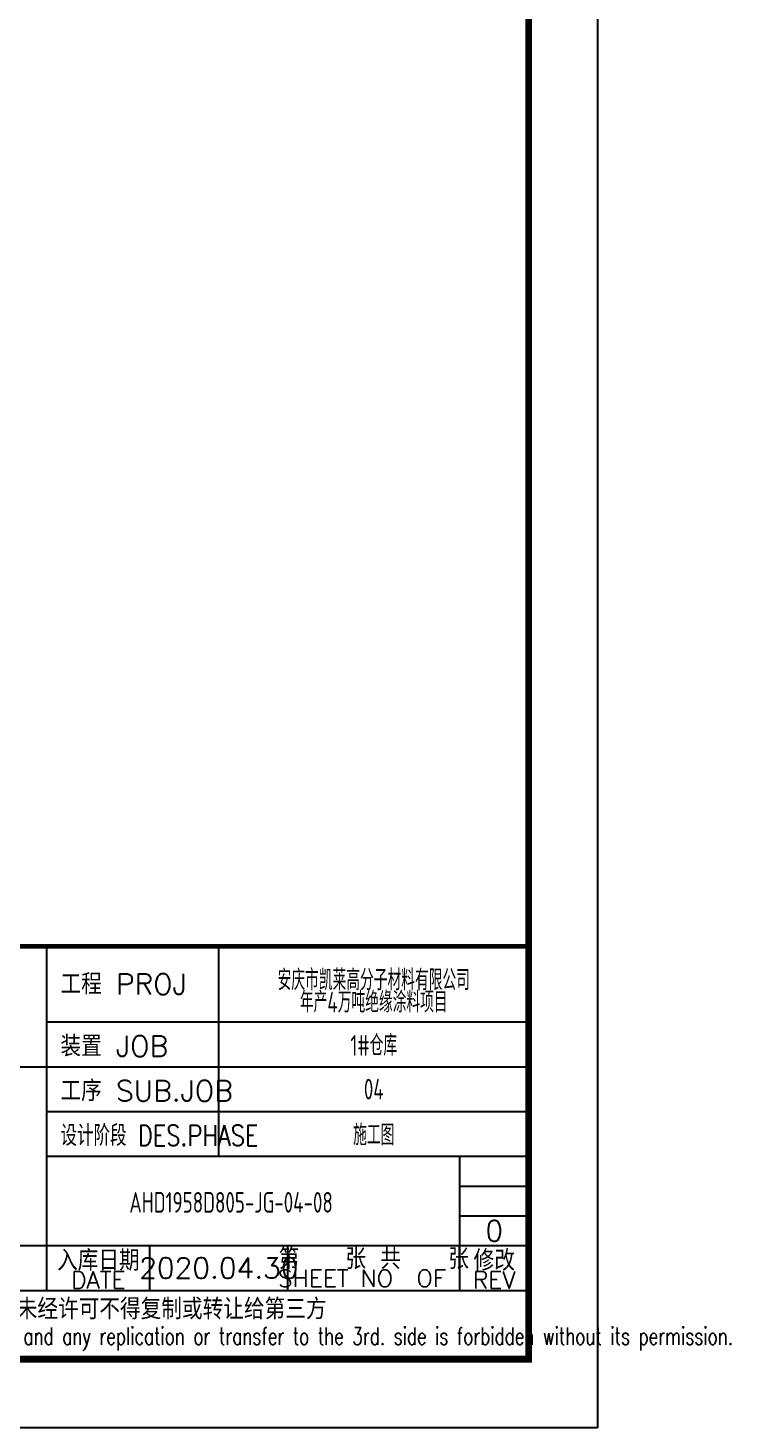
# Model space of a CAD drawing. Header units: millimetres. Extents: x 865490 to 879904, y 39442 to 44891.
# Drawn here: x 873263.8 to 873365.9, y 39450 to 39653.4 of the extents above; entities that cross this region are included whole.
import ezdxf
from ezdxf.enums import TextEntityAlignment as Align

# ---------------------------------------------------------------- set-up
doc = ezdxf.new("R2010")
doc.units = ezdxf.units.MM
doc.header["$LTSCALE"] = 1000
doc.header["$MEASUREMENT"] = 0
doc.layers.add('AXIS', color=3, linetype='Continuous')
doc.styles.add('ECEC_TQ', font='txt_l.shx', dxfattribs={"bigfont": 'hztxt_l.shx'})
doc.styles.add('TSSD_REIN', font='tssdeng.shx', dxfattribs={"width": 0.7, "bigfont": 'tssdchn.shx'})

msp = doc.modelspace()

# ---------------------------------------------------------------- linework, layer by layer
at = {"color": 0}
msp.add_line((873346.542, 40043.955), (873346.542, 39449.955), dxfattribs=at)
for p, q in [((873266.542, 39469.955), (873266.542, 39519.955)), ((873291.542, 39489.455), (873291.542, 39519.955)), ((873336.542, 39459.955), (873336.542, 39519.955)), ((873266.542, 39508.955), (873336.542, 39508.955)), ((873156.542, 39502.455), (873266.542, 39502.455)), ((873266.542, 39502.455), (873336.542, 39502.455)), ((873266.542, 39495.955), (873336.542, 39495.955)), ((873266.542, 39489.455), (873336.542, 39489.455)), ((873326.542, 39469.955), (873326.542, 39489.455)), ((873326.542, 39485.121), (873336.542, 39485.121)), ((873326.542, 39480.788), (873336.542, 39480.788)), ((873211.542, 39476.455), (873336.542, 39476.455)), ((873281.542, 39469.955), (873281.542, 39476.455)), ((873301.542, 39469.955), (873301.542, 39476.455)), ((873156.542, 39469.955), (873336.542, 39469.955)), ((873156.542, 39459.955), (873336.542, 39459.955)), ((873346.542, 39449.955), (872505.542, 39449.955))]:
    msp.add_line(p, q)
at = {"color": 0, "const_width": 1}
msp.add_lwpolyline([(873336.542, 39459.955), (872530.542, 39459.955), (872530.542, 40033.955), (873336.542, 40033.955)], close=True, dxfattribs=at)
at = {"const_width": 0.7}
msp.add_lwpolyline([(873336.542, 39519.955), (873156.542, 39519.955)], dxfattribs=at)

# ---------------------------------------------------------------- texts
at = {"style": 'ECEC_TQ'}
for s, p in [('工程 PROJ', (873268.542, 39512.955)), ('装置 JOB', (873268.542, 39503.955)), ('工序 SUB.JOB', (873268.542, 39497.455))]:
    msp.add_text(s, height=3, dxfattribs=at).set_placement(p)
at = {"style": 'ECEC_TQ', "width": 0.8}
msp.add_text('设计阶段 DES.PHASE', height=3, dxfattribs=at).set_placement((873268.542, 39490.955))
at = {"style": 'ECEC_TQ'}
for s, height, p in [('入库日期', 3, (873274.042, 39474.455)), ('第   张 共   张', 3, (873314.042, 39474.705)), ('修改', 3, (873331.542, 39474.455)), ('DATE', 2.5, (873274.042, 39471.455)), ('SHEET NO  OF  ', 2.5, (873314.042, 39471.705)), ('REV', 2.5, (873331.542, 39471.455)), ('本文件专有权属安徽华东化工医药工程有限责任公司所有,未经许可不得复制或转让给第三方', 3, (873246.542, 39466.955))]:
    msp.add_text(s, height=height, dxfattribs=at).set_placement(p, align=Align.MIDDLE)
at = {"style": 'ECEC_TQ', "width": 0.72}
msp.add_text('The proprietary right of this document belongs to Anhui Huadong Chemical And Medical Engineering  Co.,Ltd.  and any replication or transfer to the 3rd. side is forbidden without its permission. ', height=2.5, dxfattribs=at).set_placement((873246.542, 39462.955), align=Align.MIDDLE)
at = {"style": 'ECEC_TQ'}
for tag, text, p in [('0', '0', (873331.542, 39478.621)), ('2020.04.30', ' ', (873291.542, 39473.205))]:
    msp.add_attdef(tag, text=text, height=3, dxfattribs=at).set_placement(p, align=Align.MIDDLE)
at = {"layer": 'AXIS', "style": 'TSSD_REIN', "width": 0.7}
for s, p in [('安庆市凯莱高分子材料有限公司', (873314.042, 39515.231)), ('年产4万吨绝缘涂料项目', (873314.042, 39512)), ('1#仓库', (873314.042, 39505.705)), ('04', (873314.042, 39499.205)), ('施工图', (873314.042, 39492.705)), ('AHD1958D805-JG-04-08', (873293.319, 39482.748))]:
    msp.add_text(s, height=3, dxfattribs=at).set_placement(p, align=Align.MIDDLE)

doc.saveas('drawing.dxf')
